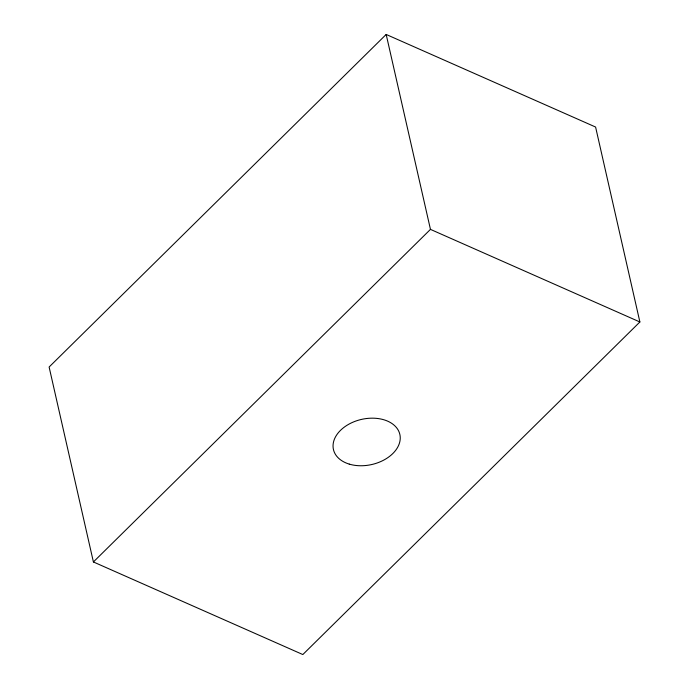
<?xml version="1.0" encoding="UTF-8"?>
<svg xmlns="http://www.w3.org/2000/svg" width="689" height="689" viewBox="0 0 689 689"><rect width="100%" height="100%" fill="white"/><g stroke="black" fill="none" stroke-linecap="round" stroke-linejoin="round"><path stroke-width="1.03" d="M386.176 34.45L49.117 367.022L93.403 561.957L302.824 654.55L639.883 321.978L595.597 127.043L386.176 34.45L430.461 229.377L639.883 321.978M93.403 561.957L430.461 229.377M349.254 464.11A34.054 23.142 -12.8 0 0 400.24 438.428A34.054 23.142 -12.8 0 0 350.434 423.356A34.054 23.142 -12.8 0 0 349.254 464.11"/></g></svg>
